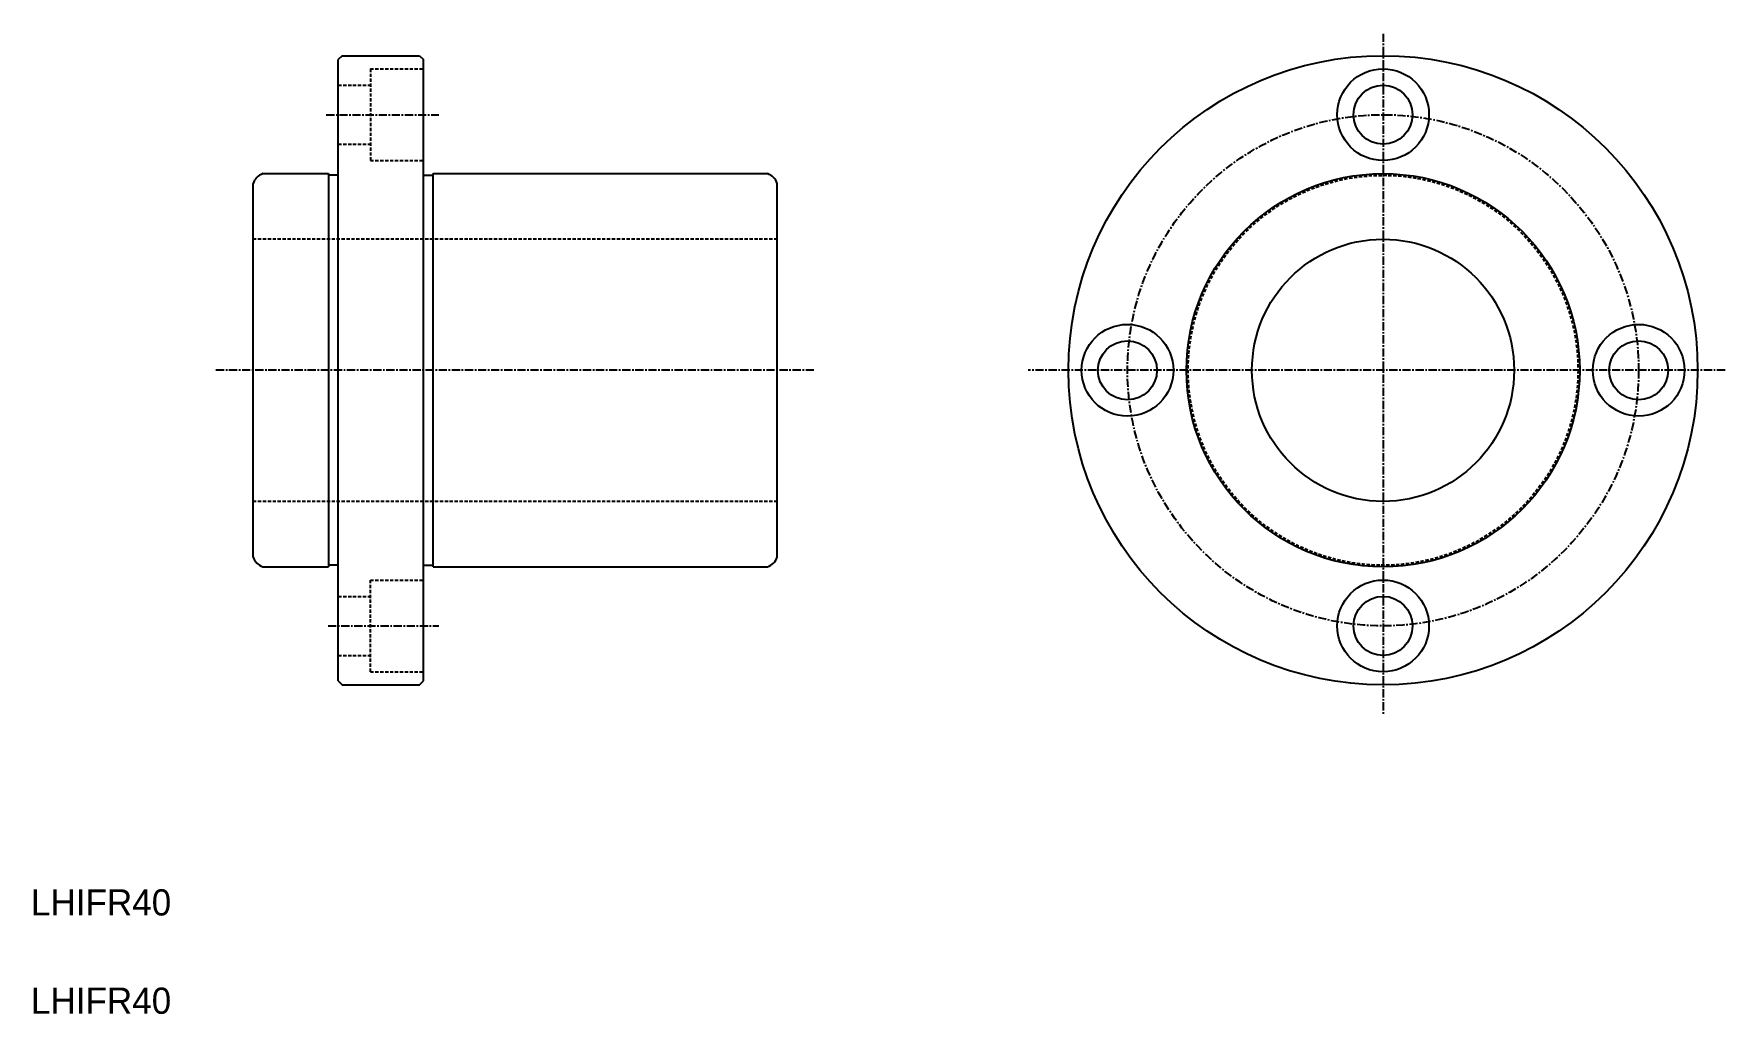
# Model space of a CAD drawing. Extents: x 10 to 269, y 10 to 160.
import ezdxf

# ---------------------------------------------------------------- set-up
doc = ezdxf.new("R2010")
doc.units = 0
doc.linetypes.add('CENTER', pattern=[2, 1.25, -0.25, 0.25, -0.25])
doc.linetypes.add('DASHED', pattern=[0.75, 0.5, -0.25])
doc.layers.get('0').update_dxf_attribs({"linetype": 'CONTINUOUS'})
doc.layers.add('CENTER', color=1, linetype='CENTER')

msp = doc.modelspace()

# ---------------------------------------------------------------- linework, layer by layer
for p, q in [((57.49, 156.19), (56.89, 155.59)), ((56.89, 60.79), (56.89, 155.59)), ((57.49, 156.19), (69.29, 156.19)), ((69.29, 156.19), (69.89, 155.59)), ((69.89, 60.79), (69.89, 155.59)), ((45.39, 138.19), (55.39, 138.19)), ((71.39, 138.19), (122.39, 138.19)), ((43.89, 79.68), (43.89, 136.69)), ((123.89, 79.68), (123.89, 136.69)), ((45.39, 78.19), (55.39, 78.19)), ((71.39, 78.19), (122.39, 78.19)), ((56.89, 60.79), (57.49, 60.19)), ((57.49, 60.19), (69.29, 60.19)), ((69.29, 60.19), (69.89, 60.79))]:
    msp.add_line(p, q)
at = {"color": 3, "linetype": 'DASHED'}
for p, q in [((61.79, 154.19), (69.89, 154.19)), ((61.79, 154.19), (61.79, 140.19)), ((56.89, 151.69), (61.79, 151.69)), ((56.89, 142.69), (61.79, 142.69)), ((61.79, 140.19), (69.89, 140.19)), ((123.89, 128.19), (43.89, 128.19)), ((123.89, 88.19), (43.89, 88.19)), ((61.79, 62.19), (61.79, 76.19)), ((61.79, 76.19), (69.89, 76.19)), ((56.89, 73.69), (61.79, 73.69)), ((56.89, 64.69), (61.79, 64.69)), ((61.79, 62.19), (69.89, 62.19))]:
    msp.add_line(p, q, dxfattribs=at)
at = {"color": 7, "linetype": 'CONTINUOUS'}
for p, q in [((55.39, 138.19), (55.39, 78.19)), ((56.89, 137.94), (55.39, 137.94)), ((69.89, 137.94), (71.39, 137.94)), ((71.39, 78.19), (71.39, 138.19)), ((56.89, 78.44), (55.39, 78.44)), ((69.89, 78.44), (71.39, 78.44))]:
    msp.add_line(p, q, dxfattribs=at)
for centre, radius in [((216.32, 108.19), 48), ((216.32, 147.19), 7), ((216.32, 147.19), 4.5), ((177.32, 108.19), 7), ((255.32, 108.19), 7), ((177.32, 108.19), 4.5), ((255.32, 108.19), 4.5), ((216.32, 69.19), 7), ((216.32, 69.19), 4.5)]:
    msp.add_circle(centre, radius)
for radius in [30, 20]:
    msp.add_circle((216.32, 108.19), radius, dxfattribs=at)
at = {"color": 3, "linetype": 'DASHED'}
msp.add_circle((216.32, 108.19), 29.75, dxfattribs=at)
at = {"color": 7, "linetype": 'CONTINUOUS'}
for centre, start, end in [((46.24, 135.84), 109.9484, 160.0516), ((121.54, 135.84), 19.9484, 70.0516), ((46.24, 80.54), 199.9484, 250.0516), ((121.54, 80.54), 289.9484, 340.0516)]:
    msp.add_arc(centre, 2.5, start, end, dxfattribs=at)
at = {"layer": 'CENTER', "color": 1, "linetype": 'CENTER'}
for p, q in [((216.32, 159.53), (216.32, 55.61)), ((55.06, 147.19), (72.24, 147.19)), ((129.47, 108.19), (37.96, 108.19)), ((268.52, 108.19), (162.14, 108.19)), ((55.34, 69.19), (72.24, 69.19))]:
    msp.add_line(p, q, dxfattribs=at)
msp.add_circle((216.32, 108.19), 39, dxfattribs=at)

# ---------------------------------------------------------------- texts
for p in [(10, 25), (10, 10)]:
    msp.add_text('LHIFR40', height=4).set_placement(p)

doc.saveas('drawing.dxf')
